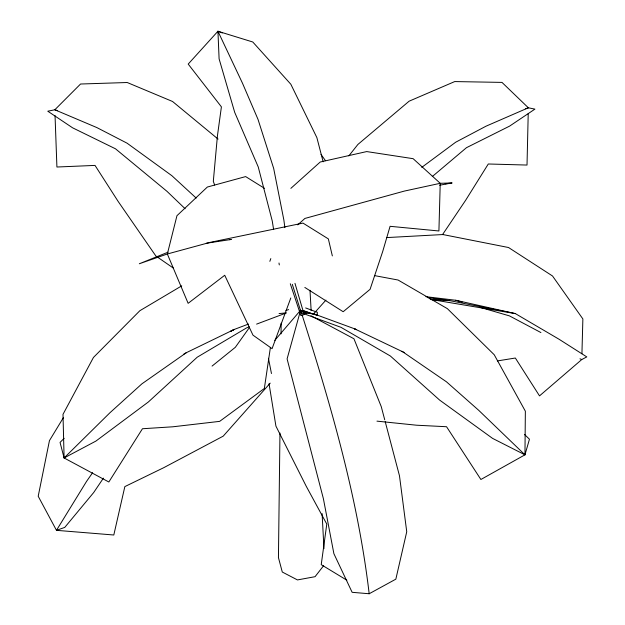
<?xml version="1.0" encoding="UTF-8"?>
<svg xmlns="http://www.w3.org/2000/svg" width="625" height="625" viewBox="0 0 625 625"><rect width="100%" height="100%" fill="white"/><g stroke="black" fill="none" stroke-linecap="round" stroke-linejoin="round"><path stroke-width="0.94" d="M281.055 333.852L281.141 323.188M376.961 421.141L416.547 425.211L446.555 426.727L480.891 479.492L524.953 454.828L525.359 411.203L494.242 354.766L447.383 308.664L398.078 280.023L374.453 275.594M279.961 433.031L278.438 557.617L282.289 572.031L297.461 579.93L315.062 576.688L323.641 565.664M528.219 113.609L527.016 165.055L488.289 163.992L465.633 200.289L442.508 234.648M581.93 353.742L582.875 318.953L552.523 275.992L508.539 247.523L442.883 234.547L386.977 237.57M317.172 315.602L317.359 312.297L305.672 307.945M270.414 347.375L264.352 388.484L219.664 421.367L172.805 426.797L142.453 428.742L108.836 481.992L64.102 457.961L60.047 442.414L64.164 438.32M404.539 352.656L354.445 328.758L313.648 313.789L301.633 312.914L341.023 327.344L390.328 355.984L439.609 400.07L492.578 438.383L524.953 454.828L529.453 439.219L524.578 434.516M269.852 261.344L270.805 258.586M290.805 297.969L272.07 348.656L252.977 335.148L224.727 275.266L188.133 303.328L167.344 253.992L176.953 215.703L207.352 187.039L245.648 176.586L264.469 188.32M63.461 417.547L49.453 440.617L38.203 496.258L56.477 530.336L113.805 535L124.844 486.602L163.711 467.703L223.203 436.156L270.211 383.133M103.414 478.125L93.688 492.531L64.75 527.406L56.477 530.336L86.562 481.375L92.609 472.711M248.844 328.344L235.336 347.297L212.07 366.086M348.828 155.883L357.898 144.453L409.125 101.188L454.734 81.57L501.977 82.398L528.352 107.789L534.914 109.117L509.633 126.094L466.461 147.695L432.305 176.539M274.758 340.398L300.594 310.242L306.617 313.461M313.648 313.789L325.922 300.117M323.141 161.797L316.875 137.617L290.836 84.25L252.781 42L217.937 31.25L188.203 64.078L221.406 106.859L217.43 135.852L213.313 181.367L214.641 185M181.75 285.836L139.867 310.703L93.445 357.469L63 414.344L64.102 457.961L109.898 412.789L141.898 383.844L186.367 352.672L234.18 329.469L248.5 324.055M290.867 188.359L320.219 162.016L366.711 151.578L413.125 158.68L440.234 183.305L451.938 182.961L439.594 185.227M297.75 224.859L304.914 218.438L404.336 191.086L440.234 183.305L438.914 230.977L390.078 226.312L382.695 251.531L370.078 289.32L343.18 311.727L304.836 287.445M425.883 296.695L455.695 300.25L515.359 313.602L559.062 339.25L586.797 356.906L581.766 359.539L539.516 395.883L515.344 358.023L497.352 360.93M421.75 167.375L455.68 142.219L486.008 126.195L528.352 107.789L525.617 108.75M183.805 354.094L186.367 352.672M369.18 593.75C357.766 496.812 330.219 402.938 300.594 310.242L287.094 358.891L323.391 498.703L333.891 553.68L352.133 592.312L369.18 593.75L395.844 579.156L406.742 531.75L399.477 475.797L385.203 421.633M64.102 457.961L95.938 441.062L148.336 402L197.203 357.211L246.625 327.867L249.344 326.844M168.062 252.188L139.336 263.75L167.344 253.992L209.891 242.422L302.984 223.094L328.352 238.898L332.344 255.906M302.734 315.078L304.148 314.531L294.969 283.328M256.602 324.117L286.531 312.867L279.078 313.57M285.93 310.516L288.664 309.594M206.328 243.25L231.312 239.438L229.383 239.664M302.039 315.352L300.852 315.523L290.289 283.742M445.234 183.758L451.938 182.961M430.211 299.523L449.703 300.625L515.359 313.602L431.664 299.57M427.664 297.617L449.703 300.625M455.695 300.25L462.188 302.133M479.797 307.258L509.461 315.891L540.914 332.562M303.141 310.531L316.422 315.172M57.602 110.695L54.836 109.773L47.773 111.203L72.602 127.82L115.492 148.805L166.984 191.336L185.102 208.711M304.328 311.133L312.594 313.992M273.617 229.516L272.234 220.906L258.25 166.969L234.703 112.352L219.102 58.859L217.937 31.25L222.32 32.953M579.984 358.797L581.766 359.539M310.922 315.758L353.945 338.766L381.273 406.687L384.719 419.766M346.852 580.203L321.227 564.648L326.781 524.086L306.195 486.188L275.922 426.117L269.047 383.727M303.016 311.828L304.625 312.883M401.977 351.289L446.477 381.82L478.711 410.313L524.953 454.828M173.383 268.117L155.852 255.977L118.109 201.375L95.023 165.406L56.914 167.016L55.047 115.594M218.07 139.086L172.547 101.484L127.227 82.516L80.547 84.016L54.836 109.773L96.867 127.586L127.055 143.172L171.875 175.703L196.172 198.062M321.008 154.391L325.477 160.695M217.937 31.25L242.516 83.281L258 119.344L273.672 168.414L283.859 220L284.883 227.641M292.305 284.312L300.891 311.695M268.43 358.25L271.461 373.539M278.992 263.008L279.297 264.922M309.992 290.289L311.141 310.602M322.102 513.602L323.961 548.625M234.18 329.469L230.734 331.273L234.18 329.469M356.18 329.625L354.445 328.758L356.172 329.633"/></g></svg>
